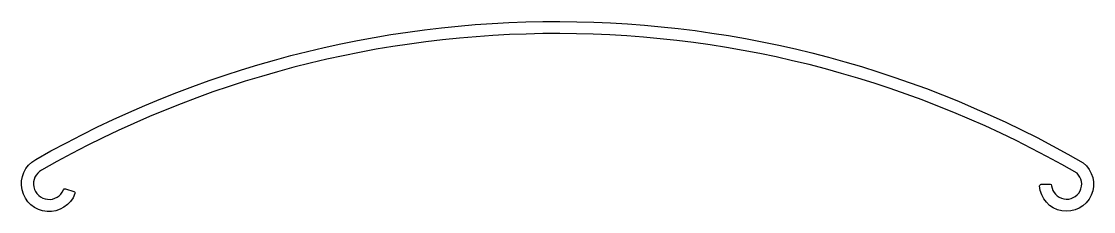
# Model space of a CAD drawing. Extents: x 905 to 1038, y -16 to 7.
import ezdxf

# ---------------------------------------------------------------- set-up
doc = ezdxf.new("R2010")
doc.units = 0
doc.header["$LTSCALE"] = 15
doc.layers.get('0').update_dxf_attribs({"linetype": 'CONTINUOUS'})

msp = doc.modelspace()

# ---------------------------------------------------------------- linework, layer by layer
msp.add_lwpolyline([(1036.94, -10.22, -1.549935), (1031.54, -13.1, -0.432901), (1031.74, -12.89), (1032.84, -12.88, -0.384452), (1033.04, -13.06, 1.433209), (1036.19, -11.51, 0.26615), (907.55, -11.13, 1.413746), (910.26, -13.57, -0.386985), (910.51, -13.45), (911.56, -13.78, -0.432456), (911.69, -14.04, -1.434787), (906.81, -9.82, -0.266128)], format="xyb", close=True)

doc.saveas('drawing.dxf')
